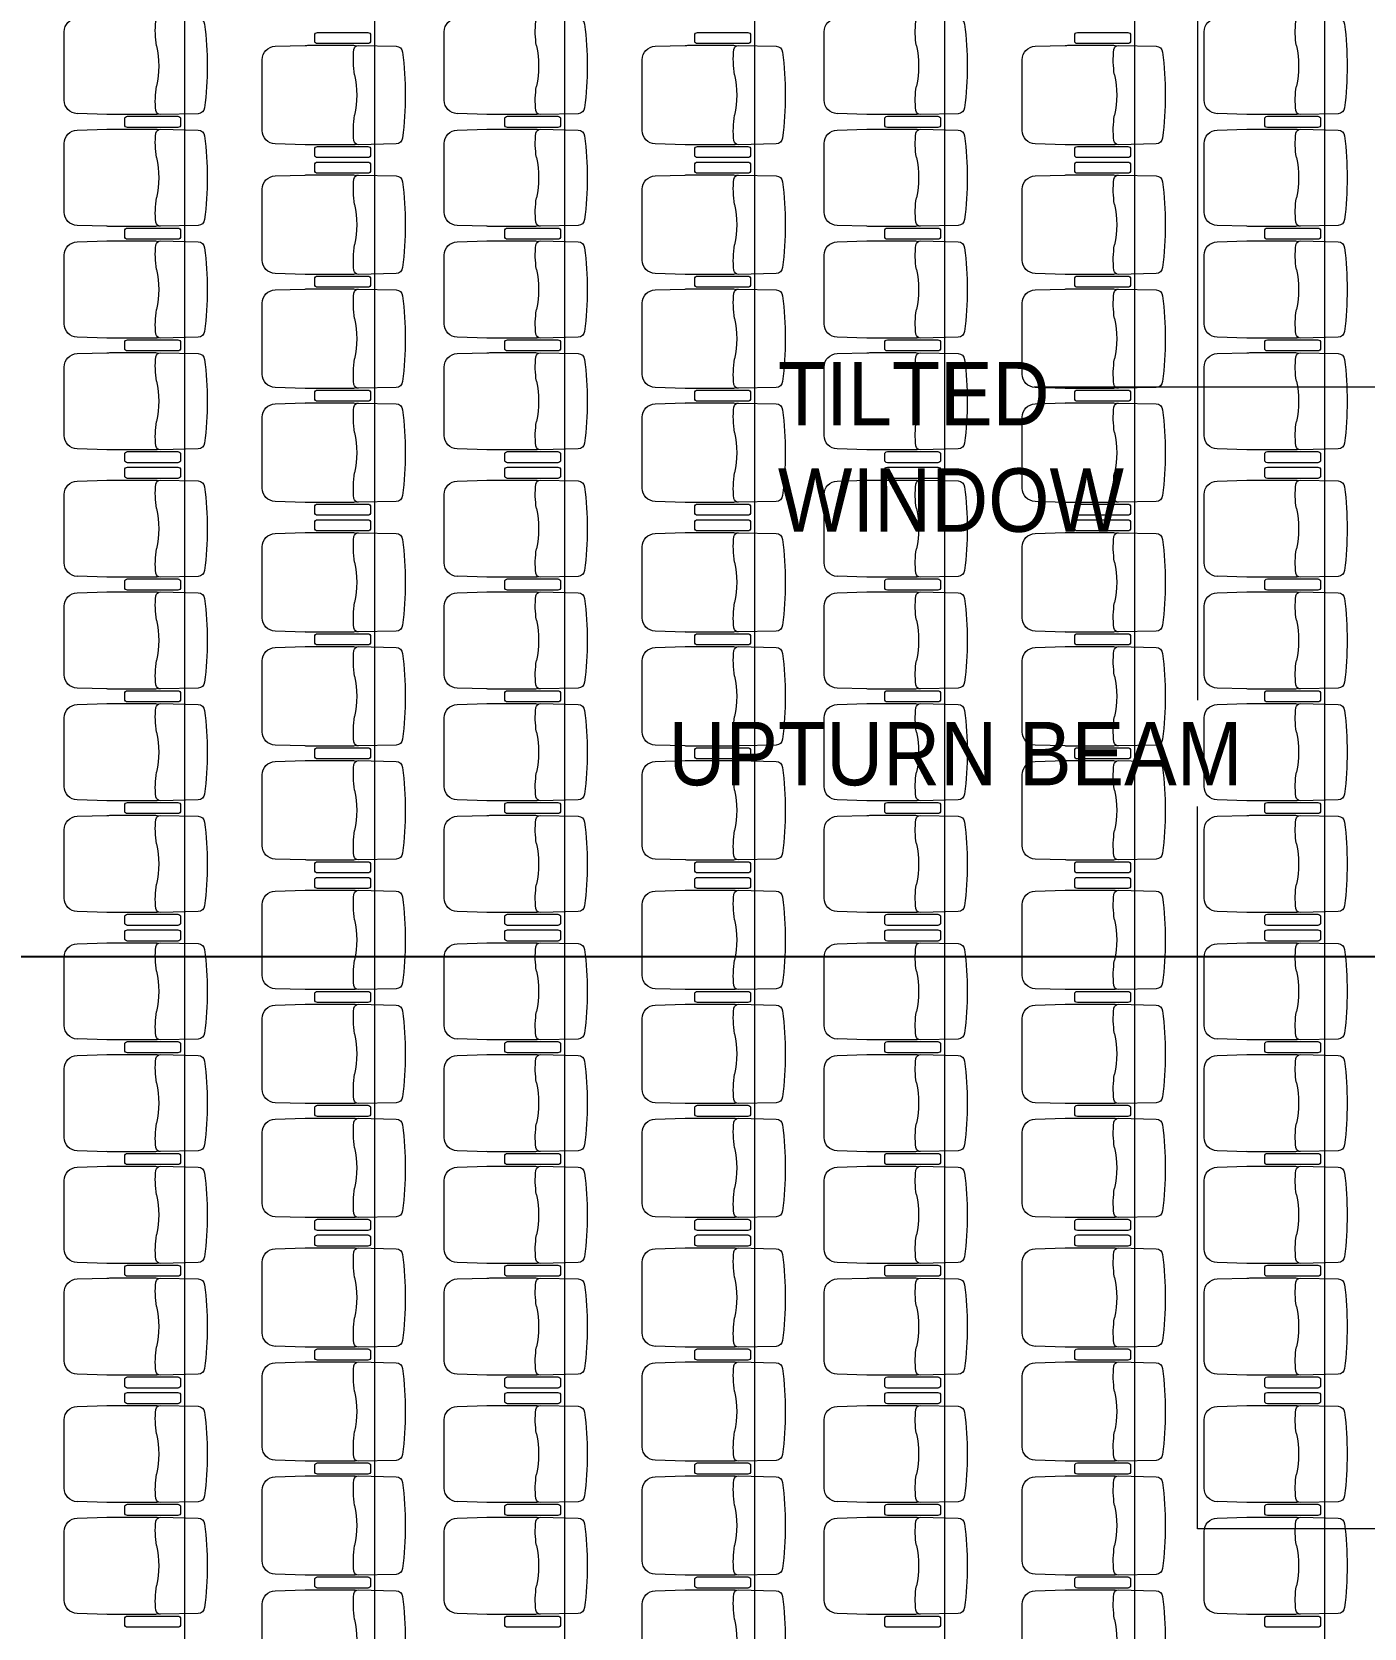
# Model space of a CAD drawing. Header units: millimetres. Extents: x 12827 to 178996, y -27589 to 73652.
# Drawn here: x 66727 to 72687, y 15557 to 22699 of the extents above; entities that cross this region are included whole.
import ezdxf

# ---------------------------------------------------------------- set-up
doc = ezdxf.new("R2010")
doc.units = ezdxf.units.MM
for name, color, linetype, lineweight in [('A-ANNO-DIMS', 211, 'Continuous', 5), ('G-ANNO-TEXT', 231, 'Continuous', 5), ('P001', 131, 'Continuous', 9), ('P003', 231, 'Continuous', 9), ('P907', 195, 'Continuous', 9), ('SEATING OPTION A PLAN_20181105_dwg _2_', 8, 'Continuous', 9)]:
    doc.layers.add(name, color=color, linetype=linetype, lineweight=lineweight)
doc.styles.add('Arial_2', font='arial.ttf', dxfattribs={"width": 0.7, "height": 295.05988})
doc.styles.add('Swis721 BT_1', font='swiss.ttf', dxfattribs={"width": 0.89, "height": 283.821263})
doc.dimstyles.new('Linear_-_1_5mm_Arial', dxfattribs={"dimscale": 304.8, "dimtxt": 300, "dimasz": 0.656168, "dimexe": 0.656168, "dimexo": 0.0625, "dimgap": 0.328084, "dimtad": 1, "dimdec": 0, "dimzin": 0, "dimdsep": 46, "dimtxsty": 'Arial_2', "dimblk1": 'OBLIQUE', "dimblk2": 'OBLIQUE', "dimsah": 1, "dimcen": 0.09, "dimadec": 0, "dimazin": 0, "dimtfac": 1, "dimtdec": 4, "dimtix": 1, "dimtmove": 0, "dimatfit": 3, "dimfxl": 0.656168, "dimfxlon": 1, "dimtvp": 1, "dimtolj": 1, "dimtzin": 0, "dimarcsym": 2})

# ---------------------------------------------------------------- blocks, each defined once
blk = doc.blocks.new('SEATING OPTION A PLAN_20181105_dwg_Hr_ch_CS-01_500-19088042-Copy of 1_F')
at = {"layer": 'P001', "color": 253}
for p, q in [((-347.2, 217.3), (-480.8, 213.2)), ((-128.9, 217.5), (-330.8, 217.5)), ((60.3, 213.5), (-108.3, 217.1)), ((-539, 153.3), (-539, -153.3)), ((-480.8, -213.2), (-347.2, -217.3)), ((-108.3, -217.1), (60.3, -213.5)), ((-330.8, -217.5), (-128.9, -217.5))]:
    blk.add_line(p, q, dxfattribs=at)
for centre, radius, start, end in [((-330.8, -332.5), 550, 90, 91.71836), ((-128.9, 177.5), 40, 71.95005, 90), ((-108.7, 197.1), 20, 88.7726, 173.59687), ((-479, 153.3), 60, 91.71836, 180), ((277.8, 153.8), 408.9, 173.59687, 188.96921), ((59.7, 183.5), 30, 7.05488, 88.7726), ((-1423, 0), 1524, 352.94512, 7.05488), ((-526.1, 0), 410, 347.31962, 12.68038), ((277.8, -153.8), 408.9, 171.03079, 186.40313), ((-479, -153.3), 60, 180, 268.28164), ((-108.7, -197.1), 20, 186.40313, 271.2274), ((59.7, -183.5), 30, 271.2274, 352.94512), ((-330.8, 332.5), 550, 268.28164, 270), ((-128.9, -177.5), 40, 270, 288.04995)]:
    blk.add_arc(centre, radius, start, end, dxfattribs=at)
blk = doc.blocks.new('SEATING OPTION A PLAN_20181105_dwg_Hr_ch_CS-01_hiji-19088041-Copy of 1_F')
at = {"layer": 'P003', "color": 253}
for p, q in [((-268, 13), (-268, -13)), ((-30, 25), (-256, 25)), ((-18, -13), (-18, 13)), ((-256, -25), (-30, -25))]:
    blk.add_line(p, q, dxfattribs=at)
for centre, start, end in [((-256, 13), 90, 180), ((-30, 13), 360, 90), ((-256, -13), 180, 270), ((-30, -13), 270, 0)]:
    blk.add_arc(centre, 12, start, end, dxfattribs=at)
blk = doc.blocks.new('SEATING OPTION A PLAN_20181105_dwg_B$3A57D8191-19088043-Copy of 1_F')
at = {"layer": 'P001', "color": 253}
for p, q in [((-311.2, 222.3), (-444.8, 218.2)), ((-92.9, 222.5), (-294.8, 222.5)), ((96.3, 218.5), (-72.3, 222.1)), ((-503, 158.3), (-503, -158.3)), ((-444.8, -218.2), (-311.2, -222.3)), ((-294.8, -222.5), (-92.9, -222.5)), ((-72.3, -222.1), (96.3, -218.5))]:
    blk.add_line(p, q, dxfattribs=at)
for centre, radius, start, end in [((-443, 158.3), 60, 91.71836, 180), ((-294.8, -327.5), 550, 90, 91.71836), ((-92.9, 182.5), 40, 71.95005, 90), ((-72.7, 202.1), 20, 88.7726, 173.59687), ((95.7, 188.5), 30, 7.05488, 88.7726), ((351.8, 156.7), 447, 173.87577, 188.57816), ((-1469.2, 0), 1606.2, 353.12822, 6.87178), ((-490.1, 0), 410, 347.31962, 12.68038), ((351.8, -156.7), 447, 171.42184, 186.12423), ((-443, -158.3), 60, 180, 268.28164), ((-72.7, -202.1), 20, 186.40313, 271.2274), ((95.7, -188.5), 30, 271.2274, 352.94512), ((-294.8, 327.5), 550, 268.28164, 270), ((-92.9, -182.5), 40, 270, 288.04995)]:
    blk.add_arc(centre, radius, start, end, dxfattribs=at)
blk = doc.blocks.new('SEATING OPTION A PLAN_20181105_dwg _2_-19088040-Copy of 1_F')
at = {"layer": 'P907', "color": 253}
for p, q in [((8218.4, 36612.4), (8218.4, 20882.4)), ((9068.4, 36612.4), (9068.4, 20882.4)), ((9918.4, 36612.4), (9918.4, 20882.4)), ((10768.4, 36612.4), (10768.4, 20882.4)), ((12468.4, 36612.4), (12468.4, 20882.4)), ((13318.4, 36612.4), (13318.4, 20882.4)), ((11618.4, 35085.7), (11618.4, 20882.4))]:
    blk.add_line(p, q, dxfattribs=at)
at = {"extrusion": (0, 0, -1), "zscale": -1, "rotation": 180}
for name, p in [('SEATING OPTION A PLAN_20181105_dwg_Hr_ch_CS-01_500-19088042-Copy of 1_F', (-8218.4, 31714.4)), ('SEATING OPTION A PLAN_20181105_dwg_Hr_ch_CS-01_500-19088042-Copy of 1_F', (-9918.4, 31714.4)), ('SEATING OPTION A PLAN_20181105_dwg_Hr_ch_CS-01_500-19088042-Copy of 1_F', (-11618.4, 31714.4)), ('SEATING OPTION A PLAN_20181105_dwg_Hr_ch_CS-01_500-19088042-Copy of 1_F', (-13318.4, 31714.4)), ('SEATING OPTION A PLAN_20181105_dwg_Hr_ch_CS-01_hiji-19088041-Copy of 1_F', (-9068.4, 31839.4)), ('SEATING OPTION A PLAN_20181105_dwg_Hr_ch_CS-01_hiji-19088041-Copy of 1_F', (-10768.4, 31839.4)), ('SEATING OPTION A PLAN_20181105_dwg_Hr_ch_CS-01_hiji-19088041-Copy of 1_F', (-12468.4, 31839.4)), ('SEATING OPTION A PLAN_20181105_dwg_B$3A57D8191-19088043-Copy of 1_F', (-9068.4, 31584.4)), ('SEATING OPTION A PLAN_20181105_dwg_B$3A57D8191-19088043-Copy of 1_F', (-10768.4, 31584.4)), ('SEATING OPTION A PLAN_20181105_dwg_B$3A57D8191-19088043-Copy of 1_F', (-12468.4, 31584.4)), ('SEATING OPTION A PLAN_20181105_dwg_Hr_ch_CS-01_500-19088042-Copy of 1_F', (-8218.4, 31214.4)), ('SEATING OPTION A PLAN_20181105_dwg_Hr_ch_CS-01_hiji-19088041-Copy of 1_F', (-8218.4, 31464.4)), ('SEATING OPTION A PLAN_20181105_dwg_Hr_ch_CS-01_500-19088042-Copy of 1_F', (-9918.4, 31214.4)), ('SEATING OPTION A PLAN_20181105_dwg_Hr_ch_CS-01_hiji-19088041-Copy of 1_F', (-9918.4, 31464.4)), ('SEATING OPTION A PLAN_20181105_dwg_Hr_ch_CS-01_500-19088042-Copy of 1_F', (-11618.4, 31214.4)), ('SEATING OPTION A PLAN_20181105_dwg_Hr_ch_CS-01_hiji-19088041-Copy of 1_F', (-11618.4, 31464.4)), ('SEATING OPTION A PLAN_20181105_dwg_Hr_ch_CS-01_500-19088042-Copy of 1_F', (-13318.4, 31214.4)), ('SEATING OPTION A PLAN_20181105_dwg_Hr_ch_CS-01_hiji-19088041-Copy of 1_F', (-13318.4, 31464.4)), ('SEATING OPTION A PLAN_20181105_dwg_Hr_ch_CS-01_hiji-19088041-Copy of 1_F', (-9068.4, 31329.4)), ('SEATING OPTION A PLAN_20181105_dwg_Hr_ch_CS-01_hiji-19088041-Copy of 1_F', (-10768.4, 31329.4)), ('SEATING OPTION A PLAN_20181105_dwg_Hr_ch_CS-01_hiji-19088041-Copy of 1_F', (-12468.4, 31329.4)), ('SEATING OPTION A PLAN_20181105_dwg_Hr_ch_CS-01_hiji-19088041-Copy of 1_F', (-9068.4, 31259.4)), ('SEATING OPTION A PLAN_20181105_dwg_Hr_ch_CS-01_hiji-19088041-Copy of 1_F', (-10768.4, 31259.4)), ('SEATING OPTION A PLAN_20181105_dwg_Hr_ch_CS-01_hiji-19088041-Copy of 1_F', (-12468.4, 31259.4)), ('SEATING OPTION A PLAN_20181105_dwg_B$3A57D8191-19088043-Copy of 1_F', (-9068.4, 31004.4)), ('SEATING OPTION A PLAN_20181105_dwg_B$3A57D8191-19088043-Copy of 1_F', (-10768.4, 31004.4)), ('SEATING OPTION A PLAN_20181105_dwg_B$3A57D8191-19088043-Copy of 1_F', (-12468.4, 31004.4)), ('SEATING OPTION A PLAN_20181105_dwg_Hr_ch_CS-01_500-19088042-Copy of 1_F', (-8218.4, 30714.4)), ('SEATING OPTION A PLAN_20181105_dwg_Hr_ch_CS-01_hiji-19088041-Copy of 1_F', (-8218.4, 30964.4)), ('SEATING OPTION A PLAN_20181105_dwg_Hr_ch_CS-01_500-19088042-Copy of 1_F', (-9918.4, 30714.4)), ('SEATING OPTION A PLAN_20181105_dwg_Hr_ch_CS-01_hiji-19088041-Copy of 1_F', (-9918.4, 30964.4)), ('SEATING OPTION A PLAN_20181105_dwg_Hr_ch_CS-01_500-19088042-Copy of 1_F', (-11618.4, 30714.4)), ('SEATING OPTION A PLAN_20181105_dwg_Hr_ch_CS-01_hiji-19088041-Copy of 1_F', (-11618.4, 30964.4)), ('SEATING OPTION A PLAN_20181105_dwg_Hr_ch_CS-01_500-19088042-Copy of 1_F', (-13318.4, 30714.4)), ('SEATING OPTION A PLAN_20181105_dwg_Hr_ch_CS-01_hiji-19088041-Copy of 1_F', (-13318.4, 30964.4)), ('SEATING OPTION A PLAN_20181105_dwg_B$3A57D8191-19088043-Copy of 1_F', (-9068.4, 30494.4)), ('SEATING OPTION A PLAN_20181105_dwg_Hr_ch_CS-01_hiji-19088041-Copy of 1_F', (-9068.4, 30749.4)), ('SEATING OPTION A PLAN_20181105_dwg_B$3A57D8191-19088043-Copy of 1_F', (-10768.4, 30494.4)), ('SEATING OPTION A PLAN_20181105_dwg_Hr_ch_CS-01_hiji-19088041-Copy of 1_F', (-10768.4, 30749.4)), ('SEATING OPTION A PLAN_20181105_dwg_B$3A57D8191-19088043-Copy of 1_F', (-12468.4, 30494.4)), ('SEATING OPTION A PLAN_20181105_dwg_Hr_ch_CS-01_hiji-19088041-Copy of 1_F', (-12468.4, 30749.4)), ('SEATING OPTION A PLAN_20181105_dwg_Hr_ch_CS-01_500-19088042-Copy of 1_F', (-8218.4, 30214.4)), ('SEATING OPTION A PLAN_20181105_dwg_Hr_ch_CS-01_hiji-19088041-Copy of 1_F', (-8218.4, 30464.4)), ('SEATING OPTION A PLAN_20181105_dwg_Hr_ch_CS-01_500-19088042-Copy of 1_F', (-9918.4, 30214.4)), ('SEATING OPTION A PLAN_20181105_dwg_Hr_ch_CS-01_hiji-19088041-Copy of 1_F', (-9918.4, 30464.4)), ('SEATING OPTION A PLAN_20181105_dwg_Hr_ch_CS-01_500-19088042-Copy of 1_F', (-11618.4, 30214.4)), ('SEATING OPTION A PLAN_20181105_dwg_Hr_ch_CS-01_hiji-19088041-Copy of 1_F', (-11618.4, 30464.4)), ('SEATING OPTION A PLAN_20181105_dwg_Hr_ch_CS-01_500-19088042-Copy of 1_F', (-13318.4, 30214.4)), ('SEATING OPTION A PLAN_20181105_dwg_Hr_ch_CS-01_hiji-19088041-Copy of 1_F', (-13318.4, 30464.4)), ('SEATING OPTION A PLAN_20181105_dwg_Hr_ch_CS-01_hiji-19088041-Copy of 1_F', (-9068.4, 30239.4)), ('SEATING OPTION A PLAN_20181105_dwg_Hr_ch_CS-01_hiji-19088041-Copy of 1_F', (-10768.4, 30239.4)), ('SEATING OPTION A PLAN_20181105_dwg_Hr_ch_CS-01_hiji-19088041-Copy of 1_F', (-12468.4, 30239.4)), ('SEATING OPTION A PLAN_20181105_dwg_B$3A57D8191-19088043-Copy of 1_F', (-9068.4, 29984.4)), ('SEATING OPTION A PLAN_20181105_dwg_B$3A57D8191-19088043-Copy of 1_F', (-10768.4, 29984.4)), ('SEATING OPTION A PLAN_20181105_dwg_B$3A57D8191-19088043-Copy of 1_F', (-12468.4, 29984.4)), ('SEATING OPTION A PLAN_20181105_dwg_Hr_ch_CS-01_hiji-19088041-Copy of 1_F', (-8218.4, 29964.4)), ('SEATING OPTION A PLAN_20181105_dwg_Hr_ch_CS-01_hiji-19088041-Copy of 1_F', (-9918.4, 29964.4)), ('SEATING OPTION A PLAN_20181105_dwg_Hr_ch_CS-01_hiji-19088041-Copy of 1_F', (-11618.4, 29964.4)), ('SEATING OPTION A PLAN_20181105_dwg_Hr_ch_CS-01_hiji-19088041-Copy of 1_F', (-13318.4, 29964.4)), ('SEATING OPTION A PLAN_20181105_dwg_Hr_ch_CS-01_500-19088042-Copy of 1_F', (-8218.4, 29644.4)), ('SEATING OPTION A PLAN_20181105_dwg_Hr_ch_CS-01_hiji-19088041-Copy of 1_F', (-8218.4, 29894.4)), ('SEATING OPTION A PLAN_20181105_dwg_Hr_ch_CS-01_500-19088042-Copy of 1_F', (-9918.4, 29644.4)), ('SEATING OPTION A PLAN_20181105_dwg_Hr_ch_CS-01_hiji-19088041-Copy of 1_F', (-9918.4, 29894.4)), ('SEATING OPTION A PLAN_20181105_dwg_Hr_ch_CS-01_500-19088042-Copy of 1_F', (-11618.4, 29644.4)), ('SEATING OPTION A PLAN_20181105_dwg_Hr_ch_CS-01_hiji-19088041-Copy of 1_F', (-11618.4, 29894.4)), ('SEATING OPTION A PLAN_20181105_dwg_Hr_ch_CS-01_500-19088042-Copy of 1_F', (-13318.4, 29644.4)), ('SEATING OPTION A PLAN_20181105_dwg_Hr_ch_CS-01_hiji-19088041-Copy of 1_F', (-13318.4, 29894.4)), ('SEATING OPTION A PLAN_20181105_dwg_Hr_ch_CS-01_hiji-19088041-Copy of 1_F', (-9068.4, 29729.4)), ('SEATING OPTION A PLAN_20181105_dwg_Hr_ch_CS-01_hiji-19088041-Copy of 1_F', (-10768.4, 29729.4)), ('SEATING OPTION A PLAN_20181105_dwg_Hr_ch_CS-01_hiji-19088041-Copy of 1_F', (-12468.4, 29729.4)), ('SEATING OPTION A PLAN_20181105_dwg_Hr_ch_CS-01_hiji-19088041-Copy of 1_F', (-9068.4, 29659.4)), ('SEATING OPTION A PLAN_20181105_dwg_Hr_ch_CS-01_hiji-19088041-Copy of 1_F', (-10768.4, 29659.4)), ('SEATING OPTION A PLAN_20181105_dwg_Hr_ch_CS-01_hiji-19088041-Copy of 1_F', (-12468.4, 29659.4)), ('SEATING OPTION A PLAN_20181105_dwg_B$3A57D8191-19088043-Copy of 1_F', (-9068.4, 29404.4)), ('SEATING OPTION A PLAN_20181105_dwg_B$3A57D8191-19088043-Copy of 1_F', (-10768.4, 29404.4)), ('SEATING OPTION A PLAN_20181105_dwg_B$3A57D8191-19088043-Copy of 1_F', (-12468.4, 29404.4)), ('SEATING OPTION A PLAN_20181105_dwg_Hr_ch_CS-01_500-19088042-Copy of 1_F', (-8218.4, 29144.4)), ('SEATING OPTION A PLAN_20181105_dwg_Hr_ch_CS-01_hiji-19088041-Copy of 1_F', (-8218.4, 29394.4)), ('SEATING OPTION A PLAN_20181105_dwg_Hr_ch_CS-01_500-19088042-Copy of 1_F', (-9918.4, 29144.4)), ('SEATING OPTION A PLAN_20181105_dwg_Hr_ch_CS-01_hiji-19088041-Copy of 1_F', (-9918.4, 29394.4)), ('SEATING OPTION A PLAN_20181105_dwg_Hr_ch_CS-01_500-19088042-Copy of 1_F', (-11618.4, 29144.4)), ('SEATING OPTION A PLAN_20181105_dwg_Hr_ch_CS-01_hiji-19088041-Copy of 1_F', (-11618.4, 29394.4)), ('SEATING OPTION A PLAN_20181105_dwg_Hr_ch_CS-01_500-19088042-Copy of 1_F', (-13318.4, 29144.4)), ('SEATING OPTION A PLAN_20181105_dwg_Hr_ch_CS-01_hiji-19088041-Copy of 1_F', (-13318.4, 29394.4)), ('SEATING OPTION A PLAN_20181105_dwg_Hr_ch_CS-01_hiji-19088041-Copy of 1_F', (-9068.4, 29149.4)), ('SEATING OPTION A PLAN_20181105_dwg_Hr_ch_CS-01_hiji-19088041-Copy of 1_F', (-10768.4, 29149.4)), ('SEATING OPTION A PLAN_20181105_dwg_Hr_ch_CS-01_hiji-19088041-Copy of 1_F', (-12468.4, 29149.4)), ('SEATING OPTION A PLAN_20181105_dwg_B$3A57D8191-19088043-Copy of 1_F', (-9068.4, 28894.4)), ('SEATING OPTION A PLAN_20181105_dwg_B$3A57D8191-19088043-Copy of 1_F', (-10768.4, 28894.4)), ('SEATING OPTION A PLAN_20181105_dwg_B$3A57D8191-19088043-Copy of 1_F', (-12468.4, 28894.4)), ('SEATING OPTION A PLAN_20181105_dwg_Hr_ch_CS-01_500-19088042-Copy of 1_F', (-8218.4, 28644.4)), ('SEATING OPTION A PLAN_20181105_dwg_Hr_ch_CS-01_hiji-19088041-Copy of 1_F', (-8218.4, 28894.4)), ('SEATING OPTION A PLAN_20181105_dwg_Hr_ch_CS-01_500-19088042-Copy of 1_F', (-9918.4, 28644.4)), ('SEATING OPTION A PLAN_20181105_dwg_Hr_ch_CS-01_hiji-19088041-Copy of 1_F', (-9918.4, 28894.4)), ('SEATING OPTION A PLAN_20181105_dwg_Hr_ch_CS-01_500-19088042-Copy of 1_F', (-11618.4, 28644.4)), ('SEATING OPTION A PLAN_20181105_dwg_Hr_ch_CS-01_hiji-19088041-Copy of 1_F', (-11618.4, 28894.4)), ('SEATING OPTION A PLAN_20181105_dwg_Hr_ch_CS-01_500-19088042-Copy of 1_F', (-13318.4, 28644.4)), ('SEATING OPTION A PLAN_20181105_dwg_Hr_ch_CS-01_hiji-19088041-Copy of 1_F', (-13318.4, 28894.4)), ('SEATING OPTION A PLAN_20181105_dwg_Hr_ch_CS-01_hiji-19088041-Copy of 1_F', (-9068.4, 28639.4)), ('SEATING OPTION A PLAN_20181105_dwg_Hr_ch_CS-01_hiji-19088041-Copy of 1_F', (-10768.4, 28639.4)), ('SEATING OPTION A PLAN_20181105_dwg_Hr_ch_CS-01_hiji-19088041-Copy of 1_F', (-12468.4, 28639.4)), ('SEATING OPTION A PLAN_20181105_dwg_B$3A57D8191-19088043-Copy of 1_F', (-9068.4, 28384.4)), ('SEATING OPTION A PLAN_20181105_dwg_B$3A57D8191-19088043-Copy of 1_F', (-10768.4, 28384.4)), ('SEATING OPTION A PLAN_20181105_dwg_B$3A57D8191-19088043-Copy of 1_F', (-12468.4, 28384.4)), ('SEATING OPTION A PLAN_20181105_dwg_Hr_ch_CS-01_500-19088042-Copy of 1_F', (-8218.4, 28144.4)), ('SEATING OPTION A PLAN_20181105_dwg_Hr_ch_CS-01_hiji-19088041-Copy of 1_F', (-8218.4, 28394.4)), ('SEATING OPTION A PLAN_20181105_dwg_Hr_ch_CS-01_500-19088042-Copy of 1_F', (-9918.4, 28144.4)), ('SEATING OPTION A PLAN_20181105_dwg_Hr_ch_CS-01_hiji-19088041-Copy of 1_F', (-9918.4, 28394.4)), ('SEATING OPTION A PLAN_20181105_dwg_Hr_ch_CS-01_500-19088042-Copy of 1_F', (-11618.4, 28144.4)), ('SEATING OPTION A PLAN_20181105_dwg_Hr_ch_CS-01_hiji-19088041-Copy of 1_F', (-11618.4, 28394.4)), ('SEATING OPTION A PLAN_20181105_dwg_Hr_ch_CS-01_500-19088042-Copy of 1_F', (-13318.4, 28144.4)), ('SEATING OPTION A PLAN_20181105_dwg_Hr_ch_CS-01_hiji-19088041-Copy of 1_F', (-13318.4, 28394.4)), ('SEATING OPTION A PLAN_20181105_dwg_Hr_ch_CS-01_hiji-19088041-Copy of 1_F', (-9068.4, 28129.4)), ('SEATING OPTION A PLAN_20181105_dwg_Hr_ch_CS-01_hiji-19088041-Copy of 1_F', (-10768.4, 28129.4)), ('SEATING OPTION A PLAN_20181105_dwg_Hr_ch_CS-01_hiji-19088041-Copy of 1_F', (-12468.4, 28129.4)), ('SEATING OPTION A PLAN_20181105_dwg_Hr_ch_CS-01_hiji-19088041-Copy of 1_F', (-9068.4, 28059.4)), ('SEATING OPTION A PLAN_20181105_dwg_Hr_ch_CS-01_hiji-19088041-Copy of 1_F', (-10768.4, 28059.4)), ('SEATING OPTION A PLAN_20181105_dwg_Hr_ch_CS-01_hiji-19088041-Copy of 1_F', (-12468.4, 28059.4)), ('SEATING OPTION A PLAN_20181105_dwg_B$3A57D8191-19088043-Copy of 1_F', (-9068.4, 27804.4)), ('SEATING OPTION A PLAN_20181105_dwg_B$3A57D8191-19088043-Copy of 1_F', (-10768.4, 27804.4)), ('SEATING OPTION A PLAN_20181105_dwg_B$3A57D8191-19088043-Copy of 1_F', (-12468.4, 27804.4)), ('SEATING OPTION A PLAN_20181105_dwg_Hr_ch_CS-01_hiji-19088041-Copy of 1_F', (-8218.4, 27894.4)), ('SEATING OPTION A PLAN_20181105_dwg_Hr_ch_CS-01_hiji-19088041-Copy of 1_F', (-9918.4, 27894.4)), ('SEATING OPTION A PLAN_20181105_dwg_Hr_ch_CS-01_hiji-19088041-Copy of 1_F', (-11618.4, 27894.4)), ('SEATING OPTION A PLAN_20181105_dwg_Hr_ch_CS-01_hiji-19088041-Copy of 1_F', (-13318.4, 27894.4)), ('SEATING OPTION A PLAN_20181105_dwg_Hr_ch_CS-01_500-19088042-Copy of 1_F', (-8218.4, 27574.4)), ('SEATING OPTION A PLAN_20181105_dwg_Hr_ch_CS-01_hiji-19088041-Copy of 1_F', (-8218.4, 27824.4)), ('SEATING OPTION A PLAN_20181105_dwg_Hr_ch_CS-01_500-19088042-Copy of 1_F', (-9918.4, 27574.4)), ('SEATING OPTION A PLAN_20181105_dwg_Hr_ch_CS-01_hiji-19088041-Copy of 1_F', (-9918.4, 27824.4)), ('SEATING OPTION A PLAN_20181105_dwg_Hr_ch_CS-01_500-19088042-Copy of 1_F', (-11618.4, 27574.4)), ('SEATING OPTION A PLAN_20181105_dwg_Hr_ch_CS-01_hiji-19088041-Copy of 1_F', (-11618.4, 27824.4)), ('SEATING OPTION A PLAN_20181105_dwg_Hr_ch_CS-01_500-19088042-Copy of 1_F', (-13318.4, 27574.4)), ('SEATING OPTION A PLAN_20181105_dwg_Hr_ch_CS-01_hiji-19088041-Copy of 1_F', (-13318.4, 27824.4)), ('SEATING OPTION A PLAN_20181105_dwg_Hr_ch_CS-01_hiji-19088041-Copy of 1_F', (-9068.4, 27549.4)), ('SEATING OPTION A PLAN_20181105_dwg_Hr_ch_CS-01_hiji-19088041-Copy of 1_F', (-10768.4, 27549.4)), ('SEATING OPTION A PLAN_20181105_dwg_Hr_ch_CS-01_hiji-19088041-Copy of 1_F', (-12468.4, 27549.4)), ('SEATING OPTION A PLAN_20181105_dwg_B$3A57D8191-19088043-Copy of 1_F', (-9068.4, 27294.4)), ('SEATING OPTION A PLAN_20181105_dwg_B$3A57D8191-19088043-Copy of 1_F', (-10768.4, 27294.4)), ('SEATING OPTION A PLAN_20181105_dwg_B$3A57D8191-19088043-Copy of 1_F', (-12468.4, 27294.4)), ('SEATING OPTION A PLAN_20181105_dwg_Hr_ch_CS-01_500-19088042-Copy of 1_F', (-8218.4, 27074.4)), ('SEATING OPTION A PLAN_20181105_dwg_Hr_ch_CS-01_hiji-19088041-Copy of 1_F', (-8218.4, 27324.4)), ('SEATING OPTION A PLAN_20181105_dwg_Hr_ch_CS-01_500-19088042-Copy of 1_F', (-9918.4, 27074.4)), ('SEATING OPTION A PLAN_20181105_dwg_Hr_ch_CS-01_hiji-19088041-Copy of 1_F', (-9918.4, 27324.4)), ('SEATING OPTION A PLAN_20181105_dwg_Hr_ch_CS-01_500-19088042-Copy of 1_F', (-11618.4, 27074.4)), ('SEATING OPTION A PLAN_20181105_dwg_Hr_ch_CS-01_hiji-19088041-Copy of 1_F', (-11618.4, 27324.4)), ('SEATING OPTION A PLAN_20181105_dwg_Hr_ch_CS-01_500-19088042-Copy of 1_F', (-13318.4, 27074.4)), ('SEATING OPTION A PLAN_20181105_dwg_Hr_ch_CS-01_hiji-19088041-Copy of 1_F', (-13318.4, 27324.4)), ('SEATING OPTION A PLAN_20181105_dwg_B$3A57D8191-19088043-Copy of 1_F', (-9068.4, 26784.4)), ('SEATING OPTION A PLAN_20181105_dwg_Hr_ch_CS-01_hiji-19088041-Copy of 1_F', (-9068.4, 27039.4)), ('SEATING OPTION A PLAN_20181105_dwg_B$3A57D8191-19088043-Copy of 1_F', (-10768.4, 26784.4)), ('SEATING OPTION A PLAN_20181105_dwg_Hr_ch_CS-01_hiji-19088041-Copy of 1_F', (-10768.4, 27039.4)), ('SEATING OPTION A PLAN_20181105_dwg_B$3A57D8191-19088043-Copy of 1_F', (-12468.4, 26784.4)), ('SEATING OPTION A PLAN_20181105_dwg_Hr_ch_CS-01_hiji-19088041-Copy of 1_F', (-12468.4, 27039.4)), ('SEATING OPTION A PLAN_20181105_dwg_Hr_ch_CS-01_500-19088042-Copy of 1_F', (-8218.4, 26574.4)), ('SEATING OPTION A PLAN_20181105_dwg_Hr_ch_CS-01_hiji-19088041-Copy of 1_F', (-8218.4, 26824.4)), ('SEATING OPTION A PLAN_20181105_dwg_Hr_ch_CS-01_500-19088042-Copy of 1_F', (-9918.4, 26574.4)), ('SEATING OPTION A PLAN_20181105_dwg_Hr_ch_CS-01_hiji-19088041-Copy of 1_F', (-9918.4, 26824.4)), ('SEATING OPTION A PLAN_20181105_dwg_Hr_ch_CS-01_500-19088042-Copy of 1_F', (-11618.4, 26574.4)), ('SEATING OPTION A PLAN_20181105_dwg_Hr_ch_CS-01_hiji-19088041-Copy of 1_F', (-11618.4, 26824.4)), ('SEATING OPTION A PLAN_20181105_dwg_Hr_ch_CS-01_500-19088042-Copy of 1_F', (-13318.4, 26574.4)), ('SEATING OPTION A PLAN_20181105_dwg_Hr_ch_CS-01_hiji-19088041-Copy of 1_F', (-13318.4, 26824.4)), ('SEATING OPTION A PLAN_20181105_dwg_Hr_ch_CS-01_hiji-19088041-Copy of 1_F', (-9068.4, 26529.4)), ('SEATING OPTION A PLAN_20181105_dwg_Hr_ch_CS-01_hiji-19088041-Copy of 1_F', (-10768.4, 26529.4)), ('SEATING OPTION A PLAN_20181105_dwg_Hr_ch_CS-01_hiji-19088041-Copy of 1_F', (-12468.4, 26529.4)), ('SEATING OPTION A PLAN_20181105_dwg_B$3A57D8191-19088043-Copy of 1_F', (-9068.4, 26204.4)), ('SEATING OPTION A PLAN_20181105_dwg_Hr_ch_CS-01_hiji-19088041-Copy of 1_F', (-9068.4, 26459.4)), ('SEATING OPTION A PLAN_20181105_dwg_B$3A57D8191-19088043-Copy of 1_F', (-10768.4, 26204.4)), ('SEATING OPTION A PLAN_20181105_dwg_Hr_ch_CS-01_hiji-19088041-Copy of 1_F', (-10768.4, 26459.4)), ('SEATING OPTION A PLAN_20181105_dwg_B$3A57D8191-19088043-Copy of 1_F', (-12468.4, 26204.4)), ('SEATING OPTION A PLAN_20181105_dwg_Hr_ch_CS-01_hiji-19088041-Copy of 1_F', (-12468.4, 26459.4)), ('SEATING OPTION A PLAN_20181105_dwg_Hr_ch_CS-01_500-19088042-Copy of 1_F', (-8218.4, 26074.4)), ('SEATING OPTION A PLAN_20181105_dwg_Hr_ch_CS-01_hiji-19088041-Copy of 1_F', (-8218.4, 26324.4)), ('SEATING OPTION A PLAN_20181105_dwg_Hr_ch_CS-01_500-19088042-Copy of 1_F', (-9918.4, 26074.4)), ('SEATING OPTION A PLAN_20181105_dwg_Hr_ch_CS-01_hiji-19088041-Copy of 1_F', (-9918.4, 26324.4)), ('SEATING OPTION A PLAN_20181105_dwg_Hr_ch_CS-01_500-19088042-Copy of 1_F', (-11618.4, 26074.4)), ('SEATING OPTION A PLAN_20181105_dwg_Hr_ch_CS-01_hiji-19088041-Copy of 1_F', (-11618.4, 26324.4)), ('SEATING OPTION A PLAN_20181105_dwg_Hr_ch_CS-01_500-19088042-Copy of 1_F', (-13318.4, 26074.4)), ('SEATING OPTION A PLAN_20181105_dwg_Hr_ch_CS-01_hiji-19088041-Copy of 1_F', (-13318.4, 26324.4)), ('SEATING OPTION A PLAN_20181105_dwg_Hr_ch_CS-01_hiji-19088041-Copy of 1_F', (-9068.4, 25949.4)), ('SEATING OPTION A PLAN_20181105_dwg_Hr_ch_CS-01_hiji-19088041-Copy of 1_F', (-10768.4, 25949.4)), ('SEATING OPTION A PLAN_20181105_dwg_Hr_ch_CS-01_hiji-19088041-Copy of 1_F', (-12468.4, 25949.4)), ('SEATING OPTION A PLAN_20181105_dwg_B$3A57D8191-19088043-Copy of 1_F', (-9068.4, 25694.4)), ('SEATING OPTION A PLAN_20181105_dwg_B$3A57D8191-19088043-Copy of 1_F', (-10768.4, 25694.4)), ('SEATING OPTION A PLAN_20181105_dwg_B$3A57D8191-19088043-Copy of 1_F', (-12468.4, 25694.4)), ('SEATING OPTION A PLAN_20181105_dwg_Hr_ch_CS-01_hiji-19088041-Copy of 1_F', (-8218.4, 25824.4)), ('SEATING OPTION A PLAN_20181105_dwg_Hr_ch_CS-01_hiji-19088041-Copy of 1_F', (-9918.4, 25824.4)), ('SEATING OPTION A PLAN_20181105_dwg_Hr_ch_CS-01_hiji-19088041-Copy of 1_F', (-11618.4, 25824.4)), ('SEATING OPTION A PLAN_20181105_dwg_Hr_ch_CS-01_hiji-19088041-Copy of 1_F', (-13318.4, 25824.4)), ('SEATING OPTION A PLAN_20181105_dwg_Hr_ch_CS-01_500-19088042-Copy of 1_F', (-8218.4, 25504.4)), ('SEATING OPTION A PLAN_20181105_dwg_Hr_ch_CS-01_hiji-19088041-Copy of 1_F', (-8218.4, 25754.4)), ('SEATING OPTION A PLAN_20181105_dwg_Hr_ch_CS-01_500-19088042-Copy of 1_F', (-9918.4, 25504.4)), ('SEATING OPTION A PLAN_20181105_dwg_Hr_ch_CS-01_hiji-19088041-Copy of 1_F', (-9918.4, 25754.4)), ('SEATING OPTION A PLAN_20181105_dwg_Hr_ch_CS-01_500-19088042-Copy of 1_F', (-11618.4, 25504.4)), ('SEATING OPTION A PLAN_20181105_dwg_Hr_ch_CS-01_hiji-19088041-Copy of 1_F', (-11618.4, 25754.4)), ('SEATING OPTION A PLAN_20181105_dwg_Hr_ch_CS-01_500-19088042-Copy of 1_F', (-13318.4, 25504.4)), ('SEATING OPTION A PLAN_20181105_dwg_Hr_ch_CS-01_hiji-19088041-Copy of 1_F', (-13318.4, 25754.4)), ('SEATING OPTION A PLAN_20181105_dwg_Hr_ch_CS-01_hiji-19088041-Copy of 1_F', (-9068.4, 25439.4)), ('SEATING OPTION A PLAN_20181105_dwg_Hr_ch_CS-01_hiji-19088041-Copy of 1_F', (-10768.4, 25439.4)), ('SEATING OPTION A PLAN_20181105_dwg_Hr_ch_CS-01_hiji-19088041-Copy of 1_F', (-12468.4, 25439.4)), ('SEATING OPTION A PLAN_20181105_dwg_B$3A57D8191-19088043-Copy of 1_F', (-9068.4, 25184.4)), ('SEATING OPTION A PLAN_20181105_dwg_B$3A57D8191-19088043-Copy of 1_F', (-10768.4, 25184.4)), ('SEATING OPTION A PLAN_20181105_dwg_B$3A57D8191-19088043-Copy of 1_F', (-12468.4, 25184.4)), ('SEATING OPTION A PLAN_20181105_dwg_Hr_ch_CS-01_500-19088042-Copy of 1_F', (-8218.4, 25004.4)), ('SEATING OPTION A PLAN_20181105_dwg_Hr_ch_CS-01_hiji-19088041-Copy of 1_F', (-8218.4, 25254.4)), ('SEATING OPTION A PLAN_20181105_dwg_Hr_ch_CS-01_500-19088042-Copy of 1_F', (-9918.4, 25004.4)), ('SEATING OPTION A PLAN_20181105_dwg_Hr_ch_CS-01_hiji-19088041-Copy of 1_F', (-9918.4, 25254.4)), ('SEATING OPTION A PLAN_20181105_dwg_Hr_ch_CS-01_500-19088042-Copy of 1_F', (-11618.4, 25004.4)), ('SEATING OPTION A PLAN_20181105_dwg_Hr_ch_CS-01_hiji-19088041-Copy of 1_F', (-11618.4, 25254.4)), ('SEATING OPTION A PLAN_20181105_dwg_Hr_ch_CS-01_500-19088042-Copy of 1_F', (-13318.4, 25004.4)), ('SEATING OPTION A PLAN_20181105_dwg_Hr_ch_CS-01_hiji-19088041-Copy of 1_F', (-13318.4, 25254.4)), ('SEATING OPTION A PLAN_20181105_dwg_Hr_ch_CS-01_hiji-19088041-Copy of 1_F', (-9068.4, 24929.4)), ('SEATING OPTION A PLAN_20181105_dwg_Hr_ch_CS-01_hiji-19088041-Copy of 1_F', (-10768.4, 24929.4)), ('SEATING OPTION A PLAN_20181105_dwg_Hr_ch_CS-01_hiji-19088041-Copy of 1_F', (-12468.4, 24929.4)), ('SEATING OPTION A PLAN_20181105_dwg_B$3A57D8191-19088043-Copy of 1_F', (-9068.4, 24674.4)), ('SEATING OPTION A PLAN_20181105_dwg_B$3A57D8191-19088043-Copy of 1_F', (-10768.4, 24674.4)), ('SEATING OPTION A PLAN_20181105_dwg_B$3A57D8191-19088043-Copy of 1_F', (-12468.4, 24674.4)), ('SEATING OPTION A PLAN_20181105_dwg_Hr_ch_CS-01_hiji-19088041-Copy of 1_F', (-8218.4, 24754.4)), ('SEATING OPTION A PLAN_20181105_dwg_Hr_ch_CS-01_hiji-19088041-Copy of 1_F', (-9918.4, 24754.4)), ('SEATING OPTION A PLAN_20181105_dwg_Hr_ch_CS-01_hiji-19088041-Copy of 1_F', (-11618.4, 24754.4)), ('SEATING OPTION A PLAN_20181105_dwg_Hr_ch_CS-01_hiji-19088041-Copy of 1_F', (-13318.4, 24754.4))]:
    blk.add_blockref(name, p, dxfattribs=at)
blk = doc.blocks.new('_Oblique')
at = {"color": 0, "linetype": 'ByBlock', "lineweight": -2}
blk.add_line((-0.5, -0.5), (0.5, 0.5), dxfattribs=at)
blk = doc.blocks.new('DIMBLOCK89-Copy of 1_F')
at = {"layer": 'A-ANNO-DIMS', "color": 0, "lineweight": -2, "transparency": 16777216}
for p, q in [((41679.4, 18742.8), (41679.4, 18361.9)), ((73614.3, 18742.8), (73614.3, 18361.9)), ((41679.4, 18561.9), (73614.3, 18561.9))]:
    blk.add_line(p, q, dxfattribs=at)
at = {"layer": 'Defpoints', "color": 0, "transparency": 16777216}
for p in [(41679.4, 18761.9), (73614.3, 18761.9), (73614.3, 18561.9)]:
    blk.add_point(p, dxfattribs=at)
at = {"layer": 'A-ANNO-DIMS', "color": 0, "lineweight": -2, "transparency": 16777216, "xscale": 200, "yscale": 200, "zscale": 200, "rotation": 180}
blk.add_blockref('_Oblique', (41679.4, 18561.9), dxfattribs=at)
at = {"layer": 'A-ANNO-DIMS', "color": 0, "lineweight": -2, "transparency": 16777216, "xscale": 200, "yscale": 200, "zscale": 200}
blk.add_blockref('_Oblique', (73614.3, 18561.9), dxfattribs=at)
at = {"layer": 'A-ANNO-DIMS', "color": 0, "transparency": 16777216, "insert": (57646.9, 18812.6), "char_height": 295.06, "width": 941.538, "attachment_point": 5, "style": 'Arial_2'}
blk.add_mtext('\\A1;31935', dxfattribs=at)

msp = doc.modelspace()

# ---------------------------------------------------------------- linework, layer by layer
at = {"layer": 'G-ANNO-TEXT', "color": 130}
for p, q in [((71941.50007, 23471.4214), (71941.50007, 19708.96439)), ((71552.14754, 21109.43611), (71210.14754, 21109.43611)), ((73740.86258, 21109.43611), (71552.14754, 21109.43611)), ((71941.50007, 16001.35063), (71941.50007, 19232.77392)), ((73623.46551, 16001.35063), (71941.50007, 16001.35063))]:
    msp.add_line(p, q, dxfattribs=at)

# ---------------------------------------------------------------- block references
at = {"layer": 'SEATING OPTION A PLAN_20181105_dwg _2_', "color": 253}
msp.add_blockref('SEATING OPTION A PLAN_20181105_dwg _2_-19088040-Copy of 1_F', (59191.5567, -9168.19575), dxfattribs=at)

# ---------------------------------------------------------------- texts
at = {"layer": 'G-ANNO-TEXT', "color": 7, "attachment_point": 1, "line_spacing_factor": 1.00667, "style": 'Swis721 BT_1'}
for s, insert, char_height, width in [('TILTED\\PWINDOW\\P', (70064.14754, 21222.305), 283.821263, 1785.6), ('UPTURN BEAM', (69574.50007, 19611.83328), 283.8212635, 2955.6)]:
    msp.add_mtext(s, dxfattribs=dict(at, insert=insert, char_height=char_height, width=width))

# ---------------------------------------------------------------- dimensions: what is measured, and where the dimension line sits
at = {"layer": 'A-ANNO-DIMS'}
dim = msp.add_linear_dim(base=(73614.29296, 18561.89595), p1=(41679.42736, 18761.89595), p2=(73614.29296, 18761.89595), dimstyle='Linear_-_1_5mm_Arial', override={"dimpost": '<>', "dimfxl": 31934.865603}, dxfattribs=at)
dim.commit()
dim.dimension.update_dxf_attribs({"geometry": 'DIMBLOCK89-Copy of 1_F', "text_midpoint": (57646.86016, 18812.64618)})

doc.saveas('drawing.dxf')
